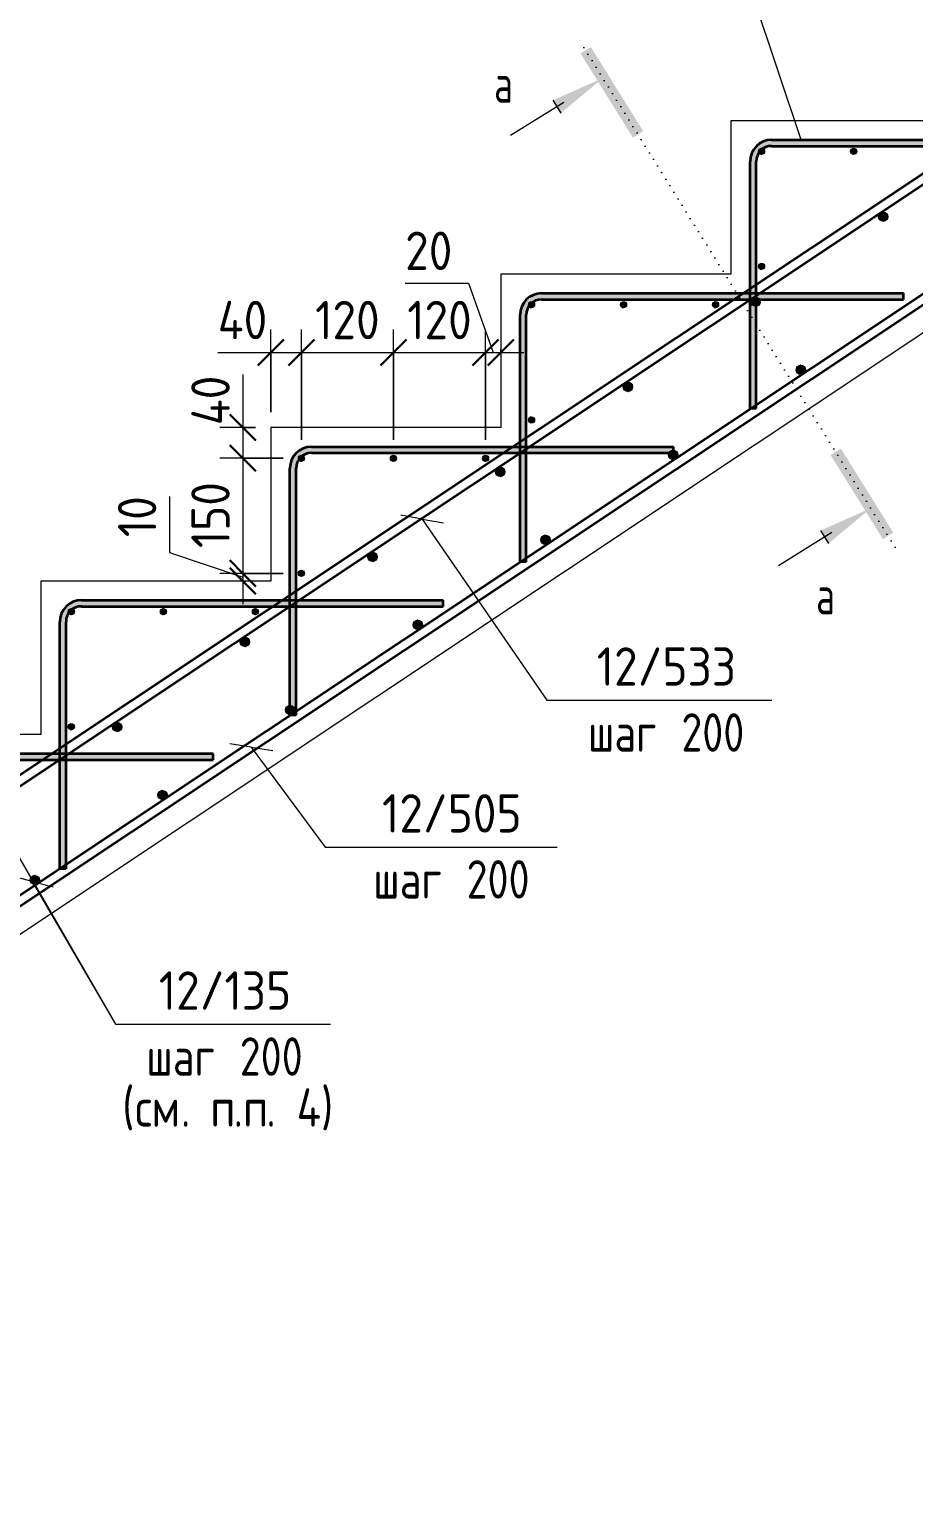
# Model space of a CAD drawing. Header units: millimetres. Extents: x -6516 to 17647, y -4389 to 6814.
# Drawn here: x -2305 to -1152, y -2362 to -451 of the extents above; entities that cross this region are included whole.
import ezdxf

# ---------------------------------------------------------------- set-up
doc = ezdxf.new("R2010")
doc.units = ezdxf.units.MM
doc.linetypes.add('04 Пунктир 10мм', pattern=[10, 0, -10])
for name, color, linetype, lineweight in [('AA_Dim', 7, 'Continuous', 9), ('AA_Dim-20', 7, 'Continuous', 9), ('AA_Razrez', 7, 'Continuous', 9), ('AA_Vinoska', 7, 'Continuous', 9), ('AF_Perekritie', 7, 'Continuous', 60), ('AF_Perekritie_Опалубка', 253, 'Continuous', 20), ('Gen_Text', 7, 'Continuous', 9), ('KR_Armatura', 7, 'Continuous', 20), ('KR_Armatura_Tonkie', 7, 'Continuous', 20)]:
    doc.layers.add(name, color=color, linetype=linetype, lineweight=lineweight)
doc.styles.add('ISOCPEUR_1', font='isocpeur.TTF', dxfattribs={"width": 0.9, "height": 50})
doc.styles.add('ISOCPEUR_2', font='isocpeur.TTF', dxfattribs={"width": 0.85, "height": 50})
doc.styles.add('ISOCPEUR_3', font='isocpeur.TTF', dxfattribs={"width": 0.8, "height": 50})
doc.styles.add('ISOCPEUR_4', font='isocpeur.TTF', dxfattribs={"width": 0.7, "height": 50})
doc.dimstyles.new('00_Точн_3_знака__прозр_', dxfattribs={"dimscale": 304.8, "dimtxt": 50.137748, "dimasz": 0.111549, "dimexe": 0.098425, "dimexo": 0.065617, "dimgap": 0.006562, "dimtad": 1, "dimdec": 3, "dimrnd": 0.001, "dimdsep": 46, "dimtxsty": 'ISOCPEUR_1', "dimblk1": 'OBLIQUE', "dimblk2": 'OBLIQUE', "dimsah": 1, "dimcen": 0.09, "dimdle": 0.098425, "dimazin": 0, "dimtfac": 1, "dimtdec": 4, "dimtix": 1, "dimtmove": 1, "dimatfit": 3, "dimfxl": 1, "dimtvp": 1, "dimtolj": 1, "dimtzin": 0, "dimlwd": 18, "dimlwe": 18, "dimarcsym": 2})
doc.dimstyles.new('00_Точн_3_знака__прозр__1', dxfattribs={"dimscale": 304.8, "dimtxt": 50.137748, "dimasz": 0.111549, "dimexe": 0.098425, "dimexo": 0.065617, "dimgap": 0.006562, "dimtad": 1, "dimdec": 3, "dimrnd": 0.001, "dimdsep": 46, "dimtxsty": 'ISOCPEUR_1', "dimblk1": 'OBLIQUE', "dimblk2": 'OBLIQUE', "dimsah": 1, "dimcen": 0.09, "dimdle": 0.098425, "dimazin": 0, "dimtfac": 1, "dimtdec": 4, "dimtix": 1, "dimtmove": 0, "dimatfit": 3, "dimfxl": 1, "dimtvp": 1, "dimtolj": 1, "dimtzin": 0, "dimlwd": 18, "dimlwe": 18, "dimarcsym": 2})

# ---------------------------------------------------------------- blocks, each defined once
blk = doc.blocks.new('Лестница - Лестница-3665978-КР_РЗ_Арм_1')
at = {"layer": 'AF_Perekritie', "lineweight": 20}
for p, q in [((-4390, -3010.3), (-490, -413.9)), ((-1090, -570), (-1390, -570)), ((-1390, -570), (-1390, -770)), ((-1390, -770), (-1690, -770)), ((-1690, -770), (-1690, -970)), ((-1690, -970), (-1990, -970)), ((-1990, -970), (-1990, -1170)), ((-1990, -1170), (-2290, -1170)), ((-2290, -1170), (-2290, -1370)), ((-2290, -1370), (-2590, -1370))]:
    blk.add_line(p, q, dxfattribs=at)
blk = doc.blocks.new('DIMBLOCK21-КР_РЗ_Арм_1')
at = {"layer": 'AA_Dim-20', "lineweight": 18}
for p, q in [((-1990, -950), (-1990, -842)), ((-1950, -986), (-1950, -842)), ((-2059.2, -872), (-1973, -872)), ((-2020, -872), (-1950, -872)), ((-1990, -872), (-1990, -950)), ((-1973, -872), (-1970, -872)), ((-1950, -872), (-1950, -986))]:
    blk.add_line(p, q, dxfattribs=at)
at = {"layer": 'AA_Dim-20', "lineweight": 30}
for p, q in [((-1990, -872), (-1973, -855)), ((-1950, -872), (-1933, -855)), ((-1990, -872), (-2007, -889)), ((-1950, -872), (-1967, -889))]:
    blk.add_line(p, q, dxfattribs=at)
at = {"layer": 'AA_Dim-20', "color": 0, "lineweight": 18, "insert": (-2059.2, -804.8), "char_height": 50, "width": 79.464, "attachment_point": 1, "line_spacing_factor": 1.135194, "style": 'ISOCPEUR_1'}
blk.add_mtext('40', dxfattribs=at)
blk = doc.blocks.new('_Oblique')
at = {"color": 0, "linetype": 'ByBlock', "lineweight": -2}
blk.add_line((-0.5, -0.5), (0.5, 0.5), dxfattribs=at)
blk = doc.blocks.new('DIMBLOCK22-КР_РЗ_Арм_1')
at = {"layer": 'AA_Dim-20', "lineweight": 18}
for p, q in [((-1950, -986), (-1950, -842)), ((-1830, -986), (-1830, -842)), ((-1950, -872), (-1830, -872)), ((-1950, -872), (-1950, -986)), ((-1830, -872), (-1830, -986))]:
    blk.add_line(p, q, dxfattribs=at)
at = {"layer": 'AA_Dim-20', "lineweight": 30}
for p, q in [((-1950, -872), (-1933, -855)), ((-1830, -872), (-1813, -855)), ((-1950, -872), (-1967, -889)), ((-1830, -872), (-1847, -889))]:
    blk.add_line(p, q, dxfattribs=at)
at = {"layer": 'AA_Dim-20', "color": 0, "lineweight": 18, "insert": (-1932.1, -804.8), "char_height": 50, "width": 101.032, "attachment_point": 1, "line_spacing_factor": 1.135194, "style": 'ISOCPEUR_1'}
blk.add_mtext('120', dxfattribs=at)
blk = doc.blocks.new('DIMBLOCK23-КР_РЗ_Арм_1')
at = {"layer": 'AA_Dim-20', "lineweight": 18}
for p, q in [((-1830, -986), (-1830, -842)), ((-1710, -986), (-1710, -842)), ((-1830, -872), (-1710, -872)), ((-1830, -872), (-1830, -986)), ((-1710, -872), (-1710, -986))]:
    blk.add_line(p, q, dxfattribs=at)
at = {"layer": 'AA_Dim-20', "lineweight": 30}
for p, q in [((-1830, -872), (-1813, -855)), ((-1710, -872), (-1693, -855)), ((-1830, -872), (-1847, -889)), ((-1710, -872), (-1727, -889))]:
    blk.add_line(p, q, dxfattribs=at)
at = {"layer": 'AA_Dim-20', "color": 0, "lineweight": 18, "insert": (-1812.1, -804.8), "char_height": 50, "width": 101.032, "attachment_point": 1, "line_spacing_factor": 1.135194, "style": 'ISOCPEUR_1'}
blk.add_mtext('120', dxfattribs=at)
blk = doc.blocks.new('DIMBLOCK24-КР_РЗ_Арм_1')
at = {"layer": 'AA_Dim-20', "lineweight": 18}
for p, q in [((-1814.8, -781.7), (-1732.3, -781.7)), ((-1732.3, -781.7), (-1700, -872)), ((-1710, -986), (-1710, -842)), ((-1710, -872), (-1660, -872)), ((-1710, -872), (-1710, -986)), ((-1690, -867.9), (-1690, -902)), ((-1690, -872), (-1690, -867.9))]:
    blk.add_line(p, q, dxfattribs=at)
at = {"layer": 'AA_Dim-20', "lineweight": 30}
for p, q in [((-1710, -872), (-1693, -855)), ((-1690, -872), (-1673, -855)), ((-1710, -872), (-1727, -889)), ((-1690, -872), (-1707, -889))]:
    blk.add_line(p, q, dxfattribs=at)
at = {"layer": 'AA_Dim-20', "color": 0, "lineweight": 18, "insert": (-1814.8, -714.6), "char_height": 50, "width": 74.923, "attachment_point": 1, "line_spacing_factor": 1.135194, "style": 'ISOCPEUR_1'}
blk.add_mtext('20', dxfattribs=at)
blk = doc.blocks.new('DIMBLOCK25-КР_РЗ_Арм_1')
at = {"layer": 'AA_Dim-20', "lineweight": 18}
for p, q in [((-2026.5, -900.8), (-2026.5, -987)), ((-2026.5, -940), (-2026.5, -1010)), ((-2010, -970), (-2056.5, -970)), ((-2026.5, -970), (-2010, -970)), ((-2026.5, -987), (-2026.5, -990)), ((-1974, -1010), (-2056.5, -1010)), ((-2026.5, -1010), (-1974, -1010))]:
    blk.add_line(p, q, dxfattribs=at)
at = {"layer": 'AA_Dim-20', "lineweight": 30}
for p, q in [((-2026.5, -970), (-2043.5, -953)), ((-2026.5, -970), (-2009.5, -987)), ((-2026.5, -1010), (-2043.5, -993)), ((-2026.5, -1010), (-2009.5, -1027))]:
    blk.add_line(p, q, dxfattribs=at)
at = {"layer": 'AA_Dim-20', "color": 0, "lineweight": 18, "insert": (-2093.6, -967), "char_height": 50, "width": 79.464, "attachment_point": 1, "rotation": 90, "line_spacing_factor": 1.135194, "style": 'ISOCPEUR_1'}
blk.add_mtext('40', dxfattribs=at)
blk = doc.blocks.new('DIMBLOCK26-КР_РЗ_Арм_1')
at = {"layer": 'AA_Dim-20', "lineweight": 30}
for p, q in [((-2026.5, -1010), (-2043.5, -993)), ((-2026.5, -1010), (-2009.5, -1027)), ((-2026.5, -1160), (-2043.5, -1143)), ((-2026.5, -1160), (-2009.5, -1177))]:
    blk.add_line(p, q, dxfattribs=at)
at = {"layer": 'AA_Dim-20', "lineweight": 18}
for p, q in [((-1974, -1010), (-2056.5, -1010)), ((-2026.5, -1010), (-2026.5, -1160)), ((-2026.5, -1010), (-1974, -1010)), ((-1974, -1160), (-2056.5, -1160)), ((-2026.5, -1160), (-1974, -1160))]:
    blk.add_line(p, q, dxfattribs=at)
at = {"layer": 'AA_Dim-20', "color": 0, "lineweight": 18, "insert": (-2093.6, -1127.1), "char_height": 50, "width": 101.032, "attachment_point": 1, "rotation": 90, "line_spacing_factor": 1.135194, "style": 'ISOCPEUR_1'}
blk.add_mtext('150', dxfattribs=at)
blk = doc.blocks.new('DIMBLOCK27-КР_РЗ_Арм_1')
at = {"layer": 'AA_Dim-20', "lineweight": 18}
for p, q in [((-2122.2, -1059.8), (-2122.2, -1132.8)), ((-2122.2, -1132.8), (-2026.5, -1165)), ((-1974, -1160), (-2056.5, -1160)), ((-2026.5, -1160), (-2026.5, -1200)), ((-2026.5, -1160), (-1974, -1160)), ((-2022.5, -1170), (-2056.5, -1170)), ((-2026.5, -1170), (-2022.5, -1170))]:
    blk.add_line(p, q, dxfattribs=at)
at = {"layer": 'AA_Dim-20', "lineweight": 30}
for p, q in [((-2026.5, -1160), (-2043.5, -1143)), ((-2026.5, -1170), (-2043.5, -1153)), ((-2026.5, -1160), (-2009.5, -1177)), ((-2026.5, -1170), (-2009.5, -1187))]:
    blk.add_line(p, q, dxfattribs=at)
at = {"layer": 'AA_Dim-20', "color": 0, "lineweight": 18, "insert": (-2189.3, -1112.8), "char_height": 50, "width": 63.571, "attachment_point": 1, "rotation": 90, "line_spacing_factor": 1.135194, "style": 'ISOCPEUR_1'}
blk.add_mtext('10', dxfattribs=at)
blk = doc.blocks.new('042_М_Арматуры - Диам длина поз _ Шаг _засечки_-3174167-КР_РЗ_Арм_1')
at = {"layer": 'AA_Vinoska'}
blk.add_line((-1896.5, -1516.8), (-1616.5, -1516.8), dxfattribs=at)
blk = doc.blocks.new('Разрез - Номер узла_ сзади-394133-КР_РЗ_Арм_1')
at = {"layer": 'AA_Razrez'}
for points in [[(-1246.6, -997.4), (-1260.1, -1005.8), (-1191.8, -1115.4), (-1178.3, -1107)], [(-1272.9, -1104.1), (-1262.4, -1120.9), (-1207.6, -1075.1)]]:
    blk.add_hatch(color=256, dxfattribs=at).paths.add_polyline_path(points)
for p, q in [((-1258.6, -1106.9), (-1328.1, -1150.2)), ((-1262.4, -1120.9), (-1272.9, -1104.1))]:
    blk.add_line(p, q, dxfattribs=at)
blk = doc.blocks.new('Разрез - Номер узла_ спереди-394134-КР_РЗ_Арм_1')
at = {"layer": 'AA_Razrez'}
for points in [[(-1504.3, -583.7), (-1517.8, -592.1), (-1586.1, -482.5), (-1572.6, -474.1)], [(-1611.7, -560.2), (-1622.2, -543.4), (-1556.9, -514.4)]]:
    blk.add_hatch(color=256, dxfattribs=at).paths.add_polyline_path(points)
for p, q in [((-1607.9, -546.2), (-1677.4, -589.5)), ((-1622.2, -543.4), (-1611.7, -560.2))]:
    blk.add_line(p, q, dxfattribs=at)

msp = doc.modelspace()

# ---------------------------------------------------------------- hatches: boundary and pattern name
at = {"layer": 'KR_Armatura'}
h = msp.add_hatch(color=256, dxfattribs=at)
edge = h.paths.add_edge_path()
edge.add_arc((-1350, -610), 4, 0, 360)
for points in [[(-1351.2361, -613.8042), (-1346.7639, -612.3511), (-1346.7639, -607.6489), (-1351.2361, -606.1958), (-1354, -610)], [(-1231.2361, -613.8042), (-1226.7639, -612.3511), (-1226.7639, -607.6489), (-1231.2361, -606.1958), (-1234, -610)], [(-1191.0043, -701.1493), (-1186.0099, -697.8243), (-1186.3922, -691.8365), (-1191.7689, -689.1737), (-1196.7634, -692.4987), (-1196.381, -698.4865)], [(-1351.2361, -763.8042), (-1346.7639, -762.3511), (-1346.7639, -757.6489), (-1351.2361, -756.1958), (-1354, -760)], [(-1357.4854, -811.9828), (-1352.4909, -808.6578), (-1352.8732, -802.67), (-1358.25, -800.0072), (-1363.2444, -803.3322), (-1362.8621, -809.32)], [(-1651.2361, -813.8042), (-1646.7639, -812.3511), (-1646.7639, -807.6489), (-1651.2361, -806.1958), (-1654, -810)], [(-1531.2361, -813.8042), (-1526.7639, -812.3511), (-1526.7639, -807.6489), (-1531.2361, -806.1958), (-1534, -810)], [(-1411.2361, -813.8042), (-1406.7639, -812.3511), (-1406.7639, -807.6489), (-1411.2361, -806.1958), (-1414, -810)], [(-1298.4444, -900.6672), (-1293.45, -897.3422), (-1293.8323, -891.3544), (-1299.2091, -888.6916), (-1304.2035, -892.0166), (-1303.8212, -898.0044)], [(-1523.9664, -922.8162), (-1518.972, -919.4912), (-1519.3543, -913.5034), (-1524.7311, -910.8406), (-1529.7255, -914.1656), (-1529.3432, -920.1534)], [(-1651.2361, -963.8042), (-1646.7639, -962.3511), (-1646.7639, -957.6489), (-1651.2361, -956.1958), (-1654, -960)], [(-1951.2361, -1013.8042), (-1946.7639, -1012.3511), (-1946.7639, -1007.6489), (-1951.2361, -1006.1958), (-1954, -1010)], [(-1831.2361, -1013.8042), (-1826.7639, -1012.3511), (-1826.7639, -1007.6489), (-1831.2361, -1006.1958), (-1834, -1010)], [(-1711.2361, -1013.8042), (-1706.7639, -1012.3511), (-1706.7639, -1007.6489), (-1711.2361, -1006.1958), (-1714, -1010)], [(-1464.9255, -1011.5006), (-1459.9311, -1008.1756), (-1460.3134, -1002.1878), (-1465.6901, -999.525), (-1470.6846, -1002.85), (-1470.3022, -1008.8378)], [(-1690.4475, -1033.6497), (-1685.4531, -1030.3247), (-1685.8354, -1024.3369), (-1691.2121, -1021.6741), (-1696.2066, -1024.9991), (-1695.8243, -1030.9869)], [(-1631.4066, -1122.3341), (-1626.4121, -1119.0091), (-1626.7945, -1113.0213), (-1632.1712, -1110.3585), (-1637.1656, -1113.6835), (-1636.7833, -1119.6713)], [(-1856.9286, -1144.4831), (-1851.9341, -1141.1581), (-1852.3165, -1135.1703), (-1857.6932, -1132.5075), (-1862.6876, -1135.8325), (-1862.3053, -1141.8203)], [(-1951.2361, -1163.8042), (-1946.7639, -1162.3511), (-1946.7639, -1157.6489), (-1951.2361, -1156.1958), (-1954, -1160)], [(-2251.2361, -1213.8042), (-2246.7639, -1212.3511), (-2246.7639, -1207.6489), (-2251.2361, -1206.1958), (-2254, -1210)], [(-2131.2361, -1213.8042), (-2126.7639, -1212.3511), (-2126.7639, -1207.6489), (-2131.2361, -1206.1958), (-2134, -1210)], [(-2011.2361, -1213.8042), (-2006.7639, -1212.3511), (-2006.7639, -1207.6489), (-2011.2361, -1206.1958), (-2014, -1210)], [(-1797.8876, -1233.1675), (-1792.8932, -1229.8425), (-1793.2755, -1223.8547), (-1798.6523, -1221.1919), (-1803.6467, -1224.5169), (-1803.2644, -1230.5047)], [(-2023.4096, -1255.3166), (-2018.4152, -1251.9916), (-2018.7975, -1246.0038), (-2024.1743, -1243.341), (-2029.1687, -1246.666), (-2028.7864, -1252.6538)], [(-1964.3687, -1344.001), (-1959.3743, -1340.676), (-1959.7566, -1334.6882), (-1965.1333, -1332.0254), (-1970.1278, -1335.3504), (-1969.7455, -1341.3382)], [(-2251.2361, -1363.8042), (-2246.7639, -1362.3511), (-2246.7639, -1357.6489), (-2251.2361, -1356.1958), (-2254, -1360)], [(-2189.8907, -1366.15), (-2184.8963, -1362.825), (-2185.2786, -1356.8372), (-2190.6554, -1354.1744), (-2195.6498, -1357.4994), (-2195.2675, -1363.4872)], [(-2130.8498, -1454.8344), (-2125.8553, -1451.5094), (-2126.2377, -1445.5216), (-2131.6144, -1442.8588), (-2136.6089, -1446.1838), (-2136.2265, -1452.1716)], [(-2297.3308, -1565.6679), (-2292.3364, -1562.3429), (-2292.7187, -1556.3551), (-2298.0955, -1553.6923), (-2303.0899, -1557.0173), (-2302.7076, -1563.0051)]]:
    msp.add_hatch(color=256, dxfattribs=at).paths.add_polyline_path(points)
h = msp.add_hatch(color=256, dxfattribs=at)
edge = h.paths.add_edge_path()
edge.add_arc((-1230, -610), 4, 0, 360)
h = msp.add_hatch(color=256, dxfattribs=at)
edge = h.paths.add_edge_path()
edge.add_arc((-1191.3866, -695.1615), 6, 0, 360)
h = msp.add_hatch(color=256, dxfattribs=at)
edge = h.paths.add_edge_path()
edge.add_arc((-1350, -760), 4, 0, 360)
h = msp.add_hatch(color=256, dxfattribs=at)
edge = h.paths.add_edge_path()
edge.add_arc((-1357.8677, -805.995), 6, 0, 360)
h = msp.add_hatch(color=256, dxfattribs=at)
edge = h.paths.add_edge_path()
edge.add_arc((-1650, -810), 4, 0, 360)
h = msp.add_hatch(color=256, dxfattribs=at)
edge = h.paths.add_edge_path()
edge.add_arc((-1530, -810), 4, 0, 360)
h = msp.add_hatch(color=256, dxfattribs=at)
edge = h.paths.add_edge_path()
edge.add_arc((-1410, -810), 4, 0, 360)
h = msp.add_hatch(color=256, dxfattribs=at)
edge = h.paths.add_edge_path()
edge.add_arc((-1298.8267, -894.6794), 6, 0, 360)
h = msp.add_hatch(color=256, dxfattribs=at)
edge = h.paths.add_edge_path()
edge.add_arc((-1524.3488, -916.8284), 6, 0, 360)
h = msp.add_hatch(color=256, dxfattribs=at)
edge = h.paths.add_edge_path()
edge.add_arc((-1650, -960), 4, 0, 360)
h = msp.add_hatch(color=256, dxfattribs=at)
edge = h.paths.add_edge_path()
edge.add_arc((-1950, -1010), 4, 0, 360)
h = msp.add_hatch(color=256, dxfattribs=at)
edge = h.paths.add_edge_path()
edge.add_arc((-1830, -1010), 4, 0, 360)
h = msp.add_hatch(color=256, dxfattribs=at)
edge = h.paths.add_edge_path()
edge.add_arc((-1710, -1010), 4, 0, 360)
h = msp.add_hatch(color=256, dxfattribs=at)
edge = h.paths.add_edge_path()
edge.add_arc((-1465.3078, -1005.5128), 6, 0, 360)
h = msp.add_hatch(color=256, dxfattribs=at)
edge = h.paths.add_edge_path()
edge.add_arc((-1690.8298, -1027.6619), 6, 0, 360)
h = msp.add_hatch(color=256, dxfattribs=at)
edge = h.paths.add_edge_path()
edge.add_arc((-1631.7889, -1116.3463), 6, 0, 360)
h = msp.add_hatch(color=256, dxfattribs=at)
edge = h.paths.add_edge_path()
edge.add_arc((-1857.3109, -1138.4953), 6, 0, 360)
h = msp.add_hatch(color=256, dxfattribs=at)
edge = h.paths.add_edge_path()
edge.add_arc((-1950, -1160), 4, 0, 360)
h = msp.add_hatch(color=256, dxfattribs=at)
edge = h.paths.add_edge_path()
edge.add_arc((-2250, -1210), 4, 0, 360)
h = msp.add_hatch(color=256, dxfattribs=at)
edge = h.paths.add_edge_path()
edge.add_arc((-2130, -1210), 4, 0, 360)
h = msp.add_hatch(color=256, dxfattribs=at)
edge = h.paths.add_edge_path()
edge.add_arc((-2010, -1210), 4, 0, 360)
h = msp.add_hatch(color=256, dxfattribs=at)
edge = h.paths.add_edge_path()
edge.add_arc((-1798.27, -1227.1797), 6, 0, 360)
h = msp.add_hatch(color=256, dxfattribs=at)
edge = h.paths.add_edge_path()
edge.add_arc((-2023.792, -1249.3288), 6, 0, 360)
h = msp.add_hatch(color=256, dxfattribs=at)
edge = h.paths.add_edge_path()
edge.add_arc((-1964.751, -1338.0132), 6, 0, 360)
h = msp.add_hatch(color=256, dxfattribs=at)
edge = h.paths.add_edge_path()
edge.add_arc((-2250, -1360), 4, 0, 360)
h = msp.add_hatch(color=256, dxfattribs=at)
edge = h.paths.add_edge_path()
edge.add_arc((-2190.273, -1360.1622), 6, 0, 360)
h = msp.add_hatch(color=256, dxfattribs=at)
edge = h.paths.add_edge_path()
edge.add_arc((-2131.2321, -1448.8466), 6, 0, 360)
h = msp.add_hatch(color=256, dxfattribs=at)
edge = h.paths.add_edge_path()
edge.add_arc((-2297.7132, -1559.6801), 6, 0, 360)
at = {"layer": 'KR_Armatura_Tonkie'}
for color, points in [(250, [(-1365, -623), (-1357, -623), (-1356.3185, -617.8236), (-1354.3205, -613), (-1351.1421, -608.8579), (-1347, -605.6795), (-1342.1764, -603.6815), (-1337, -603), (-1337, -595), (-1344.2469, -595.9541), (-1351, -598.7513), (-1356.799, -603.201), (-1361.2487, -609), (-1364.0459, -615.7531)]), (250, [(-865, -603), (-865, -595), (-1337, -595), (-1337, -603)]), (256, [(-1357, -945), (-1357, -623), (-1365, -623), (-1365, -945)]), (250, [(-1665, -823), (-1657, -823), (-1656.3185, -817.8236), (-1654.3205, -813), (-1651.1421, -808.8579), (-1647, -805.6795), (-1642.1764, -803.6815), (-1637, -803), (-1637, -795), (-1644.2469, -795.9541), (-1651, -798.7513), (-1656.799, -803.201), (-1661.2487, -809), (-1664.0459, -815.7531)]), (250, [(-1165, -803), (-1165, -795), (-1637, -795), (-1637, -803), (-1444.0833, -803)]), (256, [(-1657, -1145), (-1657, -823), (-1665, -823), (-1665, -1145)]), (250, [(-1965, -1023), (-1957, -1023), (-1956.3185, -1017.8236), (-1954.3205, -1013), (-1951.1421, -1008.8579), (-1947, -1005.6795), (-1942.1764, -1003.6815), (-1937, -1003), (-1937, -995), (-1944.2469, -995.9541), (-1951, -998.7513), (-1956.799, -1003.201), (-1961.2487, -1009), (-1964.0459, -1015.7531)]), (250, [(-1465, -1003), (-1465, -995), (-1937, -995), (-1937, -1003)]), (256, [(-1957, -1345), (-1957, -1023), (-1965, -1023), (-1965, -1345)]), (250, [(-2265, -1223), (-2257, -1223), (-2256.3185, -1217.8236), (-2254.3205, -1213), (-2251.1421, -1208.8579), (-2247, -1205.6795), (-2242.1764, -1203.6815), (-2237, -1203), (-2237, -1195), (-2244.2469, -1195.9541), (-2251, -1198.7513), (-2256.799, -1203.201), (-2261.2487, -1209), (-2264.0459, -1215.7531)]), (250, [(-1765, -1203), (-1765, -1195), (-2237, -1195), (-2237, -1203)]), (256, [(-2257, -1545), (-2257, -1223), (-2265, -1223), (-2265, -1545)]), (250, [(-2065, -1403), (-2065, -1395), (-2537, -1395), (-2537, -1403), (-2289.3807, -1403)])]:
    msp.add_hatch(color=color, dxfattribs=at).paths.add_polyline_path(points)

# ---------------------------------------------------------------- linework, layer by layer
at = {"layer": 'AA_Razrez', "linetype": '04 Пунктир 10мм'}
msp.add_line((-1175.9062, -1126.0691), (-1588.6663, -463.5177), dxfattribs=at)
at = {"layer": 'AA_Vinoska'}
for p, q in [((-1297.9119, -596.1429), (-1382.4924, -344.1398)), ((-1792.65, -1089.2111), (-1820.4667, -1084.0896)), ((-1792.65, -1089.2111), (-1764.8332, -1094.3326)), ((-1792.65, -1089.2111), (-1629.8933, -1325.4243)), ((-1629.8933, -1325.4243), (-1616.4908, -1325.4243)), ((-2015.4741, -1386.5703), (-2043.4488, -1382.3972)), ((-2015.4741, -1386.5703), (-1987.4993, -1390.7433)), ((-2015.4741, -1386.5703), (-1919.035, -1516.8257)), ((-2353.1829, -1470.2299), (-2192.3074, -1747.7721)), ((-1919.035, -1516.8257), (-1896.4908, -1516.8257)), ((-2301.2166, -1561.5374), (-2328.5774, -1554.3691)), ((-2301.2166, -1561.5374), (-2273.8557, -1568.7057)), ((-2301.2166, -1561.5374), (-2192.3074, -1747.7721))]:
    msp.add_line(p, q, dxfattribs=at)
at = {"layer": 'KR_Armatura'}
for p, q in [((-1351.2361, -606.1958), (-1354, -610)), ((-1354, -610), (-1351.2361, -613.8042)), ((-1346.7639, -607.6489), (-1351.2361, -606.1958)), ((-1346.7639, -612.3511), (-1346.7639, -607.6489)), ((-1231.2361, -606.1958), (-1234, -610)), ((-1234, -610), (-1231.2361, -613.8042)), ((-1226.7639, -607.6489), (-1231.2361, -606.1958)), ((-1226.7639, -612.3511), (-1226.7639, -607.6489)), ((-1351.2361, -613.8042), (-1346.7639, -612.3511)), ((-1231.2361, -613.8042), (-1226.7639, -612.3511)), ((-1191.7689, -689.1737), (-1196.7634, -692.4987)), ((-1196.7634, -692.4987), (-1196.381, -698.4865)), ((-1196.381, -698.4865), (-1191.0043, -701.1493)), ((-1186.3922, -691.8365), (-1191.7689, -689.1737)), ((-1191.0043, -701.1493), (-1186.0099, -697.8243)), ((-1186.0099, -697.8243), (-1186.3922, -691.8365)), ((-1351.2361, -756.1958), (-1354, -760)), ((-1354, -760), (-1351.2361, -763.8042)), ((-1346.7639, -757.6489), (-1351.2361, -756.1958)), ((-1351.2361, -763.8042), (-1346.7639, -762.3511)), ((-1346.7639, -762.3511), (-1346.7639, -757.6489)), ((-1358.25, -800.0072), (-1363.2444, -803.3322)), ((-1352.8732, -802.67), (-1358.25, -800.0072)), ((-1352.4909, -808.6578), (-1352.8732, -802.67)), ((-1651.2361, -806.1958), (-1654, -810)), ((-1654, -810), (-1651.2361, -813.8042)), ((-1646.7639, -807.6489), (-1651.2361, -806.1958)), ((-1651.2361, -813.8042), (-1646.7639, -812.3511)), ((-1646.7639, -812.3511), (-1646.7639, -807.6489)), ((-1531.2361, -806.1958), (-1534, -810)), ((-1534, -810), (-1531.2361, -813.8042)), ((-1526.7639, -807.6489), (-1531.2361, -806.1958)), ((-1531.2361, -813.8042), (-1526.7639, -812.3511)), ((-1526.7639, -812.3511), (-1526.7639, -807.6489)), ((-1411.2361, -806.1958), (-1414, -810)), ((-1414, -810), (-1411.2361, -813.8042)), ((-1406.7639, -807.6489), (-1411.2361, -806.1958)), ((-1411.2361, -813.8042), (-1406.7639, -812.3511)), ((-1406.7639, -812.3511), (-1406.7639, -807.6489)), ((-1363.2444, -803.3322), (-1362.8621, -809.32)), ((-1362.8621, -809.32), (-1357.4854, -811.9828)), ((-1357.4854, -811.9828), (-1352.4909, -808.6578)), ((-1299.2091, -888.6916), (-1304.2035, -892.0166)), ((-1304.2035, -892.0166), (-1303.8212, -898.0044)), ((-1303.8212, -898.0044), (-1298.4444, -900.6672)), ((-1293.8323, -891.3544), (-1299.2091, -888.6916)), ((-1298.4444, -900.6672), (-1293.45, -897.3422)), ((-1293.45, -897.3422), (-1293.8323, -891.3544)), ((-1524.7311, -910.8406), (-1529.7255, -914.1656)), ((-1529.7255, -914.1656), (-1529.3432, -920.1534)), ((-1519.3543, -913.5034), (-1524.7311, -910.8406)), ((-1518.972, -919.4912), (-1519.3543, -913.5034)), ((-1529.3432, -920.1534), (-1523.9664, -922.8162)), ((-1523.9664, -922.8162), (-1518.972, -919.4912)), ((-1651.2361, -956.1958), (-1654, -960)), ((-1654, -960), (-1651.2361, -963.8042)), ((-1646.7639, -957.6489), (-1651.2361, -956.1958)), ((-1651.2361, -963.8042), (-1646.7639, -962.3511)), ((-1646.7639, -962.3511), (-1646.7639, -957.6489)), ((-1951.2361, -1006.1958), (-1954, -1010)), ((-1954, -1010), (-1951.2361, -1013.8042)), ((-1946.7639, -1007.6489), (-1951.2361, -1006.1958)), ((-1951.2361, -1013.8042), (-1946.7639, -1012.3511)), ((-1946.7639, -1012.3511), (-1946.7639, -1007.6489)), ((-1831.2361, -1006.1958), (-1834, -1010)), ((-1834, -1010), (-1831.2361, -1013.8042)), ((-1826.7639, -1007.6489), (-1831.2361, -1006.1958)), ((-1831.2361, -1013.8042), (-1826.7639, -1012.3511)), ((-1826.7639, -1012.3511), (-1826.7639, -1007.6489)), ((-1711.2361, -1006.1958), (-1714, -1010)), ((-1714, -1010), (-1711.2361, -1013.8042)), ((-1706.7639, -1007.6489), (-1711.2361, -1006.1958)), ((-1711.2361, -1013.8042), (-1706.7639, -1012.3511)), ((-1706.7639, -1012.3511), (-1706.7639, -1007.6489)), ((-1465.6901, -999.525), (-1470.6846, -1002.85)), ((-1470.6846, -1002.85), (-1470.3022, -1008.8378)), ((-1470.3022, -1008.8378), (-1464.9255, -1011.5006)), ((-1460.3134, -1002.1878), (-1465.6901, -999.525)), ((-1464.9255, -1011.5006), (-1459.9311, -1008.1756)), ((-1459.9311, -1008.1756), (-1460.3134, -1002.1878)), ((-1691.2121, -1021.6741), (-1696.2066, -1024.9991)), ((-1696.2066, -1024.9991), (-1695.8243, -1030.9869)), ((-1695.8243, -1030.9869), (-1690.4475, -1033.6497)), ((-1685.8354, -1024.3369), (-1691.2121, -1021.6741)), ((-1690.4475, -1033.6497), (-1685.4531, -1030.3247)), ((-1685.4531, -1030.3247), (-1685.8354, -1024.3369)), ((-1632.1712, -1110.3585), (-1637.1656, -1113.6835)), ((-1637.1656, -1113.6835), (-1636.7833, -1119.6713)), ((-1636.7833, -1119.6713), (-1631.4066, -1122.3341)), ((-1626.7945, -1113.0213), (-1632.1712, -1110.3585)), ((-1631.4066, -1122.3341), (-1626.4121, -1119.0091)), ((-1626.4121, -1119.0091), (-1626.7945, -1113.0213)), ((-1857.6932, -1132.5075), (-1862.6876, -1135.8325)), ((-1862.6876, -1135.8325), (-1862.3053, -1141.8203)), ((-1862.3053, -1141.8203), (-1856.9286, -1144.4831)), ((-1852.3165, -1135.1703), (-1857.6932, -1132.5075)), ((-1856.9286, -1144.4831), (-1851.9341, -1141.1581)), ((-1851.9341, -1141.1581), (-1852.3165, -1135.1703)), ((-1951.2361, -1156.1958), (-1954, -1160)), ((-1954, -1160), (-1951.2361, -1163.8042)), ((-1946.7639, -1157.6489), (-1951.2361, -1156.1958)), ((-1951.2361, -1163.8042), (-1946.7639, -1162.3511)), ((-1946.7639, -1162.3511), (-1946.7639, -1157.6489)), ((-2251.2361, -1206.1958), (-2254, -1210)), ((-2254, -1210), (-2251.2361, -1213.8042)), ((-2246.7639, -1207.6489), (-2251.2361, -1206.1958)), ((-2251.2361, -1213.8042), (-2246.7639, -1212.3511)), ((-2246.7639, -1212.3511), (-2246.7639, -1207.6489)), ((-2131.2361, -1206.1958), (-2134, -1210)), ((-2134, -1210), (-2131.2361, -1213.8042)), ((-2126.7639, -1207.6489), (-2131.2361, -1206.1958)), ((-2131.2361, -1213.8042), (-2126.7639, -1212.3511)), ((-2126.7639, -1212.3511), (-2126.7639, -1207.6489)), ((-2011.2361, -1206.1958), (-2014, -1210)), ((-2014, -1210), (-2011.2361, -1213.8042)), ((-2006.7639, -1207.6489), (-2011.2361, -1206.1958)), ((-2011.2361, -1213.8042), (-2006.7639, -1212.3511)), ((-2006.7639, -1212.3511), (-2006.7639, -1207.6489)), ((-1798.6523, -1221.1919), (-1803.6467, -1224.5169)), ((-1793.2755, -1223.8547), (-1798.6523, -1221.1919)), ((-1803.6467, -1224.5169), (-1803.2644, -1230.5047)), ((-1803.2644, -1230.5047), (-1797.8876, -1233.1675)), ((-1797.8876, -1233.1675), (-1792.8932, -1229.8425)), ((-1792.8932, -1229.8425), (-1793.2755, -1223.8547)), ((-2024.1743, -1243.341), (-2029.1687, -1246.666)), ((-2029.1687, -1246.666), (-2028.7864, -1252.6538)), ((-2028.7864, -1252.6538), (-2023.4096, -1255.3166)), ((-2018.7975, -1246.0038), (-2024.1743, -1243.341)), ((-2023.4096, -1255.3166), (-2018.4152, -1251.9916)), ((-2018.4152, -1251.9916), (-2018.7975, -1246.0038)), ((-1965.1333, -1332.0254), (-1970.1278, -1335.3504)), ((-1970.1278, -1335.3504), (-1969.7455, -1341.3382)), ((-1959.7566, -1334.6882), (-1965.1333, -1332.0254)), ((-1959.3743, -1340.676), (-1959.7566, -1334.6882)), ((-2251.2361, -1356.1958), (-2254, -1360)), ((-2246.7639, -1357.6489), (-2251.2361, -1356.1958)), ((-2190.6554, -1354.1744), (-2195.6498, -1357.4994)), ((-2185.2786, -1356.8372), (-2190.6554, -1354.1744)), ((-2184.8963, -1362.825), (-2185.2786, -1356.8372)), ((-1969.7455, -1341.3382), (-1964.3687, -1344.001)), ((-1964.3687, -1344.001), (-1959.3743, -1340.676)), ((-2254, -1360), (-2251.2361, -1363.8042)), ((-2251.2361, -1363.8042), (-2246.7639, -1362.3511)), ((-2246.7639, -1362.3511), (-2246.7639, -1357.6489)), ((-2195.6498, -1357.4994), (-2195.2675, -1363.4872)), ((-2195.2675, -1363.4872), (-2189.8907, -1366.15)), ((-2189.8907, -1366.15), (-2184.8963, -1362.825)), ((-2131.6144, -1442.8588), (-2136.6089, -1446.1838)), ((-2136.6089, -1446.1838), (-2136.2265, -1452.1716)), ((-2136.2265, -1452.1716), (-2130.8498, -1454.8344)), ((-2126.2377, -1445.5216), (-2131.6144, -1442.8588)), ((-2130.8498, -1454.8344), (-2125.8553, -1451.5094)), ((-2125.8553, -1451.5094), (-2126.2377, -1445.5216)), ((-2298.0955, -1553.6923), (-2303.0899, -1557.0173)), ((-2303.0899, -1557.0173), (-2302.7076, -1563.0051)), ((-2302.7076, -1563.0051), (-2297.3308, -1565.6679)), ((-2292.7187, -1556.3551), (-2298.0955, -1553.6923)), ((-2297.3308, -1565.6679), (-2292.3364, -1562.3429)), ((-2292.3364, -1562.3429), (-2292.7187, -1556.3551))]:
    msp.add_line(p, q, dxfattribs=at)
for centre, radius in [((-1350, -610), 4), ((-1230, -610), 4), ((-1191.3866, -695.1615), 6), ((-1350, -760), 4), ((-1357.8677, -805.995), 6), ((-1650, -810), 4), ((-1530, -810), 4), ((-1410, -810), 4), ((-1298.8267, -894.6794), 6), ((-1524.3488, -916.8284), 6), ((-1650, -960), 4), ((-1950, -1010), 4), ((-1830, -1010), 4), ((-1710, -1010), 4), ((-1465.3078, -1005.5128), 6), ((-1690.8298, -1027.6619), 6), ((-1631.7889, -1116.3463), 6), ((-1857.3109, -1138.4953), 6), ((-1950, -1160), 4), ((-2250, -1210), 4), ((-2130, -1210), 4), ((-2010, -1210), 4), ((-1798.27, -1227.1797), 6), ((-2023.792, -1249.3288), 6), ((-1964.751, -1338.0132), 6), ((-2250, -1360), 4), ((-2190.273, -1360.1622), 6), ((-2131.2321, -1448.8466), 6), ((-2297.7132, -1559.6801), 6)]:
    msp.add_circle(centre, radius, dxfattribs=at)
at = {"layer": 'KR_Armatura_Tonkie', "lineweight": 35}
for p, q in [((-222.6439, -28.6047), (-4659.3645, -2982.3161)), ((-215.9939, -38.5936), (-4652.7144, -2992.3049)), ((-229.5209, -190.0056), (-4429.7257, -2986.2584)), ((-222.8709, -199.9944), (-4423.0757, -2996.2473)), ((-1337, -595), (-865, -595)), ((-1337, -603), (-865, -603)), ((-1365, -945), (-1365, -623)), ((-1357, -945), (-1357, -623)), ((-1637, -795), (-1165, -795)), ((-1165, -803), (-1165, -795)), ((-1637, -803), (-1165, -803)), ((-1665, -1145), (-1665, -823)), ((-1657, -1145), (-1657, -823)), ((-1357, -945), (-1365, -945)), ((-1937, -995), (-1465, -995)), ((-1937, -1003), (-1465, -1003)), ((-1465, -1003), (-1465, -995)), ((-1965, -1345), (-1965, -1023)), ((-1957, -1345), (-1957, -1023)), ((-1657, -1145), (-1665, -1145)), ((-2237, -1195), (-1765, -1195)), ((-2237, -1203), (-1765, -1203)), ((-1765, -1203), (-1765, -1195)), ((-2265, -1545), (-2265, -1223)), ((-2257, -1545), (-2257, -1223)), ((-1957, -1345), (-1965, -1345)), ((-2537, -1395), (-2065, -1395)), ((-2065, -1403), (-2065, -1395)), ((-2537, -1403), (-2065, -1403)), ((-2257, -1545), (-2265, -1545))]:
    msp.add_line(p, q, dxfattribs=at)
for centre, radius in [((-1337, -623), 28), ((-1337, -623), 20), ((-1637, -823), 28), ((-1637, -823), 20), ((-1937, -1023), 28), ((-1937, -1023), 20), ((-2237, -1223), 28), ((-2237, -1223), 20)]:
    msp.add_arc(centre, radius, 90, 180, dxfattribs=at)

# ---------------------------------------------------------------- block references
at = {"layer": 'AA_Razrez'}
for name in ['Разрез - Номер узла_ спереди-394134-КР_РЗ_Арм_1', 'Разрез - Номер узла_ сзади-394133-КР_РЗ_Арм_1']:
    msp.add_blockref(name, (0, 0), dxfattribs=at)
at = {"layer": 'AA_Vinoska'}
for p in [(280, 191.4014), (0, 0), (-295.8166, -230.9465)]:
    msp.add_blockref('042_М_Арматуры - Диам длина поз _ Шаг _засечки_-3174167-КР_РЗ_Арм_1', p, dxfattribs=at)
at = {"layer": 'AF_Perekritie_Опалубка'}
msp.add_blockref('Лестница - Лестница-3665978-КР_РЗ_Арм_1', (0, 0), dxfattribs=at)

# ---------------------------------------------------------------- texts
at = {"layer": 'AA_Razrez', "char_height": 50, "width": 33.670875, "attachment_point": 1, "style": 'ISOCPEUR_4'}
for insert in [(-1698.9026, -496.7022), (-1278.9764, -1163.5042)]:
    msp.add_mtext('\\fISOCPEUR|b0|i0|c204|p34|;\\W.7;а', dxfattribs=dict(at, insert=insert))
at = {"layer": 'AA_Vinoska', "char_height": 50, "attachment_point": 1}
for s, insert, width, style in [('12/533', (-1564.948, -1256.4193), 222.227775, 'ISOCPEUR_1'), (' 200', (-1480.1496, -1342.4003), 133.4008, 'ISOCPEUR_3'), ('шаг', (-1576.458, -1342.4003), 116.7257, 'ISOCPEUR_3'), ('12/505', (-1844.948, -1447.8207), 222.227775, 'ISOCPEUR_1'), (' 200', (-1760.1496, -1533.8017), 133.4008, 'ISOCPEUR_3'), ('шаг', (-1856.458, -1533.8017), 116.7257, 'ISOCPEUR_3'), ('12/135', (-2135.9946, -1678.7671), 210.683475, 'ISOCPEUR_1'), (' 200', (-2055.9662, -1764.7482), 133.4008, 'ISOCPEUR_3'), ('шаг', (-2152.2746, -1764.7482), 116.7257, 'ISOCPEUR_3')]:
    msp.add_mtext(s, dxfattribs=dict(at, insert=insert, width=width, style=style))
at = {"layer": 'Gen_Text', "char_height": 50, "attachment_point": 1, "style": 'ISOCPEUR_2'}
for s, insert, width in [('\\fISOCPEUR|b0|i0|c204|p34|;\\W.85;(', (-2183.7004, -1831.1681), 20.443031), ('. 4)', (-1995.9123, -1831.1681), 107.666631), ('см', (-2166.8332, -1831.1681), 72.232044), ('\\fISOCPEUR|b0|i0|c204|p34|;\\W.85;п', (-2069.0035, -1831.1681), 36.797456), ('\\fISOCPEUR|b0|i0|c204|p34|;\\W.85;п', (-2026.2733, -1831.1681), 36.797456), ('. ', (-2107.2358, -1831.1681), 46.337538), ('\\fISOCPEUR|b0|i0|c204|p34|;\\W.85;.', (-2038.6426, -1831.1681), 14.991556)]:
    msp.add_mtext(s, dxfattribs=dict(at, insert=insert, width=width))

# ---------------------------------------------------------------- dimensions: what is measured, and where the dimension line sits
at = {"layer": 'AA_Dim', "lineweight": 18}
for base, p1, p2, override, picture, middle in [((-1690, -871.953), (-1710, -1006), (-1690, -847.9114), {"dimpost": '<>', "dimfxl": 159.348702}, 'DIMBLOCK24-КР_РЗ_Арм_1', (-1777.3011, -747.9173)), ((-1950, -871.953), (-1990, -970), (-1950, -1006), {"dimpost": '<>', "dimfxl": 53.814496}, 'DIMBLOCK21-КР_РЗ_Арм_1', (-2019.4694, -838.1504))]:
    dim = msp.add_linear_dim(base=base, p1=p1, p2=p2, dimstyle='00_Точн_3_знака__прозр_', override=override, dxfattribs=at)
    dim.commit()
    dim.dimension.update_dxf_attribs({"geometry": picture, "text_midpoint": middle, "dimtype": 160})
for base, p1, p2, picture, middle in [((-1830, -871.953), (-1950, -1006), (-1830, -1006), 'DIMBLOCK22-КР_РЗ_Арм_1', (-1890, -844.953)), ((-1710, -871.953), (-1830, -1006), (-1710, -1006), 'DIMBLOCK23-КР_РЗ_Арм_1', (-1770, -844.953))]:
    dim = msp.add_linear_dim(base=base, p1=p1, p2=p2, dimstyle='00_Точн_3_знака__прозр__1', override={"dimpost": '<>', "dimfxl": 120}, dxfattribs=at)
    dim.commit()
    dim.dimension.update_dxf_attribs({"geometry": picture, "text_midpoint": middle})
for base, p1, p2, override, picture, middle in [((-2026.5065, -1010), (-1990, -970), (-1954, -1010), {"dimpost": '<>', "dimfxl": 53.814496}, 'DIMBLOCK25-КР_РЗ_Арм_1', (-2060.3091, -927.2866)), ((-2026.5065, -1170), (-1954, -1160), (-2002.4649, -1170), {"dimpost": '<>', "dimfxl": 49.485788}, 'DIMBLOCK27-КР_РЗ_Арм_1', (-2156.0006, -1081.0021))]:
    dim = msp.add_linear_dim(base=base, p1=p1, p2=p2, angle=90, dimstyle='00_Точн_3_знака__прозр_', override=override, dxfattribs=at)
    dim.commit()
    dim.dimension.update_dxf_attribs({"geometry": picture, "text_midpoint": middle, "dimtype": 160, "text_rotation": 90})
dim = msp.add_linear_dim(base=(-2026.5065, -1160), p1=(-1954, -1010), p2=(-1954, -1160), angle=90, dimstyle='00_Точн_3_знака__прозр__1', override={"dimpost": '<>', "dimfxl": 150}, dxfattribs=at)
dim.commit()
dim.dimension.update_dxf_attribs({"geometry": 'DIMBLOCK26-КР_РЗ_Арм_1', "text_midpoint": (-2053.5065, -1085)})

doc.saveas('drawing.dxf')
